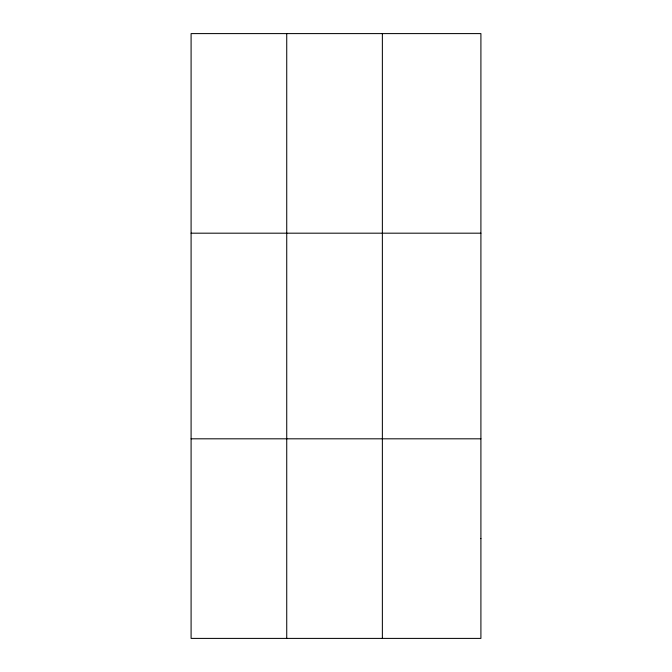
<?xml version="1.0" encoding="UTF-8"?>
<svg xmlns="http://www.w3.org/2000/svg" width="672" height="672" viewBox="0 0 672 672"><rect width="100%" height="100%" fill="white"/><g stroke="black" fill="none" stroke-linecap="round" stroke-linejoin="round"><path stroke-width="1.01" d="M286.734 638.4L286.734 33.6M382.368 638.4L382.368 33.6M191.092 233.184L480.908 233.184M191.092 438.816L480.908 438.816M480.908 538.608L480.908 638.4L191.092 638.4L191.092 33.6L480.908 33.6L480.908 538.608"/></g></svg>
